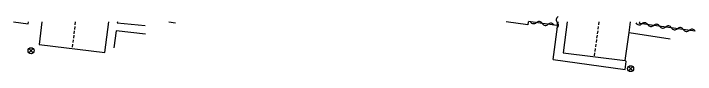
# Model space of a CAD drawing. Header units: millimetres. Extents: x 119599 to 140000, y 124063 to 129001.
# Drawn here: x 139549.4 to 139663.4, y 128991.6 to 129000.9 of the extents above; entities that cross this region are included whole.
import ezdxf

# ---------------------------------------------------------------- set-up
doc = ezdxf.new("R2010")
doc.units = ezdxf.units.MM
doc.linetypes.add('DASHED', pattern=[0.75, 0.5, -0.25])
doc.layers.get('0').update_dxf_attribs({"linetype": 'CONTINUOUS'})
for name, color, linetype in [('W0001', 6, 'DASHED'), ('W0008', 7, 'CONTINUOUS'), ('W0100', 7, 'CONTINUOUS'), ('W0310', 3, 'CONTINUOUS'), ('W0469', 7, 'CONTINUOUS')]:
    doc.layers.add(name, color=color, linetype=linetype)

# ---------------------------------------------------------------- blocks, each defined once
blk = doc.blocks.new('t310o')
at = {"color": 0, "linetype": 'Continuous'}
for centre, start, end in [((-0.5, 0.38), 216.8699, 323.1304), ((0.5, -0.37), 36.8699, 143.1303)]:
    blk.add_arc(centre, 0.625, start, end, dxfattribs=at)
blk = doc.blocks.new('T469')
at = {"color": 0, "linetype": 'Continuous', "flags": 128}
for points in [[(-0.35, 0.35), (0.35, -0.35)], [(-0.35, -0.35), (0.35, 0.35)]]:
    blk.add_lwpolyline(points, dxfattribs=at)
at = {"color": 0, "linetype": 'Continuous'}
blk.add_circle((0, 0), 0.5, dxfattribs=at)

msp = doc.modelspace()

# ---------------------------------------------------------------- linework, layer by layer
at = {"layer": 'W0001', "flags": 128}
for points in [[(139559.69, 129000), (139559.16, 128995.54)], [(139647.26, 129000), (139646.45, 128994.16)]]:
    msp.add_lwpolyline(points, dxfattribs=at)
at = {"layer": 'W0008', "flags": 128}
for points in [[(139554.1, 129000), (139553.67, 128996.21), (139564.66, 128994.87), (139565.28, 129000)], [(139566.73, 129000), (139566.71, 128999.88), (139571.36, 128999.41)], [(139639.59, 128993.7), (139640.45, 129000)], [(139641.26, 128994.8), (139651.65, 128993.53), (139652.3, 128998.21), (139652.56, 129000)], [(139641.96, 129000), (139641.27, 128994.8)], [(139571.45, 128997.93), (139566.5, 128998.49), (139566.15, 128995.67)], [(139652.3, 128998.21), (139659.18, 128997.16)], [(139639.59, 128993.69), (139651.64, 128992.01), (139651.81, 128993.36), (139651.64, 128993.54)]]:
    msp.add_lwpolyline(points, dxfattribs=at)
at = {"layer": 'W0100', "flags": 128}
for points in [[(139549.38, 129000), (139551.81, 128999.71), (139551.85, 129000)], [(139575.33, 129000), (139576.47, 128999.86)], [(139635.45, 129000), (139635.39, 128999.51), (139631.76, 129000)]]:
    msp.add_lwpolyline(points, dxfattribs=at)
at = {"layer": 'W0310', "flags": 128}
for points in [[(139640.32, 129000), (139640.24, 128999.39), (139635.47, 129000.1)], [(139663.36, 128998.45), (139654.07, 128999.76), (139654.1, 129000)]]:
    msp.add_lwpolyline(points, dxfattribs=at)

# ---------------------------------------------------------------- block references
at = {"layer": 'W0310'}
for p, rotation in [((139640.31, 128999.91), 262.298680501191), ((139636.8, 128999.9), 171.6015121337237), ((139638.78, 128999.61), 171.6015121337237), ((139654.45, 128999.7), 172.0093908423842), ((139656.43, 128999.43), 172.0093908423842), ((139658.41, 128999.15), 172.0093908423842), ((139660.39, 128998.87), 172.0093908423842), ((139662.37, 128998.59), 172.0093908423842)]:
    msp.add_blockref('t310o', p, dxfattribs=dict(at, rotation=rotation))
at = {"layer": 'W0469'}
for p in [(139552.29, 128995.16), (139652.56, 128992.14)]:
    msp.add_blockref('T469', p, dxfattribs=at)

doc.saveas('drawing.dxf')
